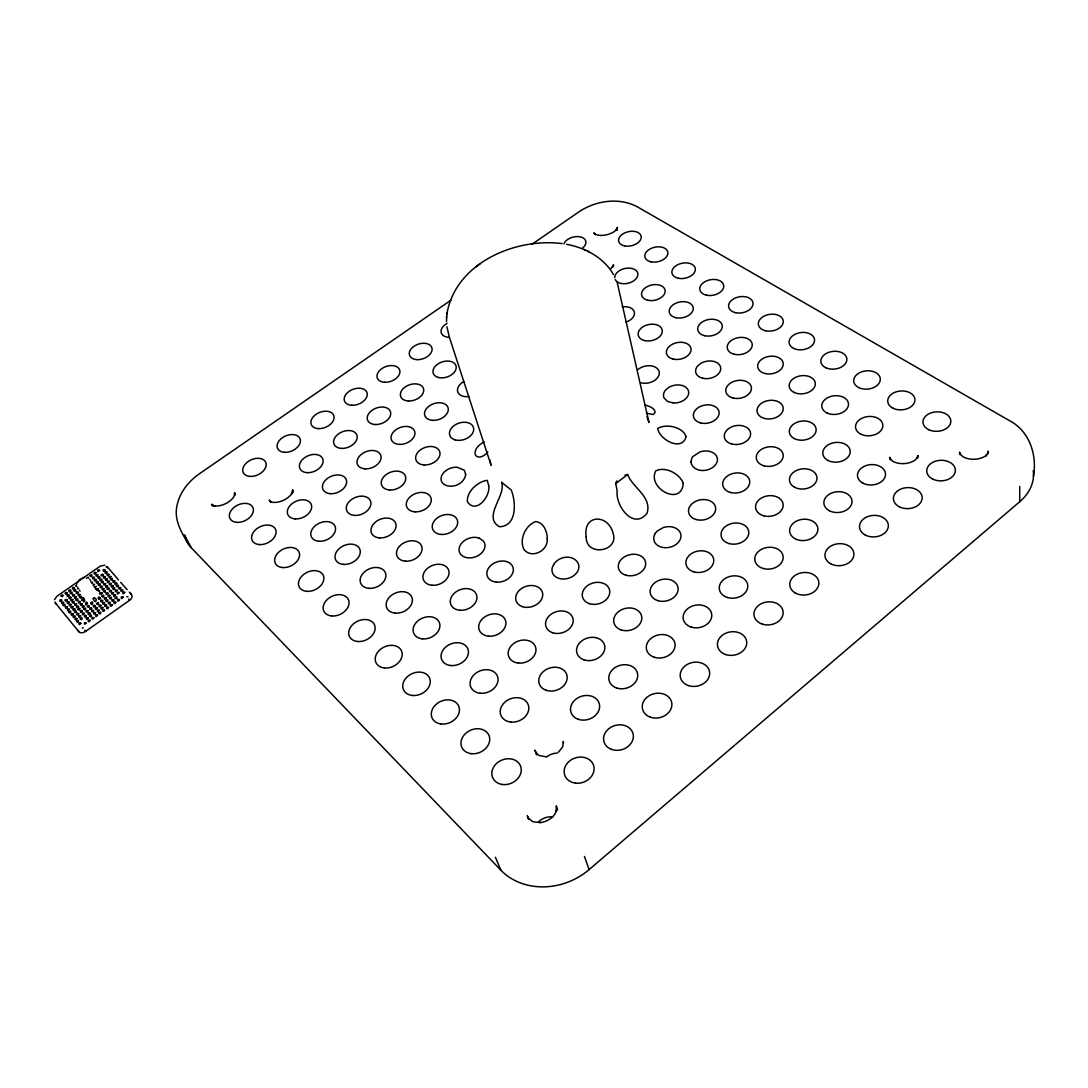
<?xml version="1.0" encoding="UTF-8"?>
<svg xmlns="http://www.w3.org/2000/svg" width="1088" height="1088" viewBox="0 0 1088 1088"><rect width="100%" height="100%" fill="white"/><g stroke="black" fill="none" stroke-linecap="round" stroke-linejoin="round"><path stroke-width="1.5" d="M917.769 456.321L917.769 455.518L917.483 458.143L918.122 455.886L915.742 459.544C909.908 464.345 898.715 465.038 892.337 460.999L889.549 457.681L890.501 459.816L889.875 457.273L889.998 458.062M292.767 490.865L292.482 490.13L293.066 492.293L292.794 490.022L291.652 493.952L292.196 492.946C288.646 499.011 279.154 503.39 272.218 502.248L269.742 501.418L271.619 502.289L269.253 500.072L270.096 501.418M1033.478 476.163C1037.231 454.811 1029.425 430.875 1009.338 420.566L637.867 207.128C619.63 197.037 596.156 200.41 579.251 211.643L531.814 244.378M988.149 451.914L988.19 451.112L987.986 453.737L988.38 452.2L985.701 455.967L986.639 455.138C980.56 460.074 969.408 460.646 962.771 456.62L959.63 453.288L960.296 454.702L959.562 452.091L959.834 453.696M96.478 589.274L97.118 590.05A2.734 1.496 18.7 0 0 97.607 590.58C103.251 592.81 95.894 588.268 97.145 590.05M446.515 321.626L446.638 316.486M446.828 314.378C455.07 263.228 515.032 237.51 562.129 243.603M446.502 318.022L446.95 312.868M84.252 599.053L83.613 598.291A2.734 1.482 18.8 0 1 83.803 598.822C81.668 604.234 86.89 601.514 83.599 598.291M79.438 590.308L80.077 591.138M690.88 461.815L692.281 456.974L699.978 451.901A13.342 9.629 -10.5 0 1 717.427 458.959A13.342 9.629 -10.5 0 1 701.583 470.478C696.81 470.288 691.682 467.187 690.962 462.155M686.093 436.628C682.122 451.969 659.682 439.96 657.669 428.55C665.312 423.436 682.448 426.564 686.025 436.383M624.961 475.13L627.626 474.504C632.645 487.941 652.419 496.903 646.979 513.414C633.406 530.21 615.618 506.178 617.1 491.205A29.852 5.807 88 0 0 615.672 483.63L615.699 483.494A13.763 10.023 -13.3 0 1 616.95 480.896M613.265 265.73L613.414 264.982L612.789 267.104L613.646 265.2L610.694 268.695M98.342 588.798L96.397 589.288M54.482 599.665L56.916 596.265L100.11 566.236L104.734 565.134M76.65 583.603L79.342 579.741L84.17 577.388M90.576 580.475L89.746 579.414M86.455 578.299L88.128 577.198L88.645 578.258M93.201 598.618C98.042 596.088 96.098 605.975 93.486 599.284A2.706 1.319 -89.5 0 0 93.201 598.631L94.438 597.761M94.248 586.976L96.288 586.296L95.078 587.982M77.806 587.561L77.71 588.703L78.758 588.812M95.622 589.084L98.26 588.554M558.348 752.284L562.741 746.803L563.285 741.431L563.557 742.927M487.846 451.955C485.112 455.464 478.108 460.034 475.17 454.539C474.11 448.678 479.645 444.353 484.201 441.782M82.362 628.198L83.191 627.64M627.626 474.504L615.672 483.63M184.266 534.67L191.338 547.849L500.915 870.237A62.859 53.978 -23.1 0 0 589.084 869.611L1019.742 501.718A58.398 41.779 -0.8 0 0 1033.246 470.655M65.103 600.127L65.96 599.651M101.021 575.09L101.85 574.614M82.878 597.91L81.586 600.073M480.121 263.813L475.823 266.995M55.094 602.616L78.826 631.693A5.426 3.658 -31.6 0 0 85.612 631.394L129.513 600.345A5.345 3.604 -30 0 0 131.43 594.524L130.669 593.246M450.894 300.22L199.77 473.525C188.7 481.141 179.493 492.483 176.963 505.934C173.74 519.819 181.696 532.807 188.455 544.204M90.794 582.026L92.548 581.985L91.814 583.358M82.878 597.91L82.919 599.529L81.682 600.195M84.47 622.853C89.801 621.887 81.6 626.334 85.381 622.526M76.718 584.8L75.616 586.065L76.854 586.568M92.983 584.079L94.547 584.446L93.133 585.793M126.806 596.768L127.949 596.714M540.219 822.623C547.958 821.739 554.853 816.653 556.648 810.152L556.254 811.376L556.294 805.786L557.614 809.635M501.65 482.338L511.238 489.994C516.038 501.976 517.276 526.048 499.596 526.782C484.364 518.527 500.752 500.602 502.058 488.594A28.75 18.632 11.9 0 0 501.65 482.338L501.813 482.324M540.45 822.582L532.943 821.753L528.251 818.122L528.673 818.734M546.135 756.799L539.186 755.521L536.234 753.454L537.254 754.433L534.861 750.135L536.574 754.868M566.549 244.31C585.262 247.697 603.84 257.611 613.455 274.557M644.654 404.899C648.625 406.082 654.255 407.524 655.18 412.23L653.208 414.542L646.449 413.222M587.656 251.178L588.812 251.736M583.97 249.478L585.086 249.995M102.068 592.974L99.878 592.661L99.593 593.722M99.606 593.735L101.388 594.388L102.082 592.987M106.991 566.481L118.524 579.931M120.673 582.366L127.133 589.669M129.282 592.103L131.43 594.524M595.313 234.559L593.83 232.927L595.626 234.45L594.483 233.798C600.073 237.306 611.701 234.872 616.76 229.446L615.971 230.302L617.481 227.256L617.1 230.262L616.923 228.426L617.046 229.187M78.01 630.428L78.826 631.693M84.796 630.129L85.612 631.394M128.738 599.053L129.513 600.345M212.364 504.995L211.97 504.302L213.207 506.124L211.589 504.451L215.206 506.07L214.037 505.838C220.837 506.994 230.234 502.588 233.934 496.618L234.886 492.932L234.954 495.203L234.45 493.027L234.967 494.523M527.204 815.646L528.999 819.4M495.394 857.262L500.915 870.237M594.755 233.539L595.054 234.26M646.979 416.772L648.978 422.498L617.222 282.513M527.53 816.34L528.727 819.427M584.446 856.46L589.084 869.611M683.25 483.29C681.537 507.117 646.748 488.131 655.765 470.859C665.23 466.154 679.51 473.498 683.21 483.126M613.074 265.336L613.197 266.098M446.923 326.781L449.262 336.831L491.069 465.31L489.899 459.979M1019.728 486.458L1019.742 501.718M55.923 603.894A5.331 3.509 -31.2 0 1 55.379 602.126M106.039 566.848A5.236 3.468 -29.8 0 1 107.766 567.759M538.574 821.794A15.082 12.947 -23.1 0 1 552.758 816.979M546.747 756.935A14.62 12.213 -20.5 0 1 557.178 753.073M191.338 547.849A51.299 34.748 -26.1 0 1 185.055 535.745M614.747 277.658A11.764 7.548 -13 0 1 630.945 268.26A11.764 7.548 -13 0 1 634.032 280.609A11.764 7.548 -13 0 1 615.223 279.562M563.938 243.807A11.397 7.113 -14.2 0 1 580.244 236.858A11.397 7.113 -14.2 0 1 582.774 247.846M468.901 396.535A12.172 8.187 -17.9 0 1 457.749 391.911A12.172 8.187 -17.9 0 1 463.733 381.589M637.84 369.648A12.539 8.568 -12.5 0 1 654.514 366.765A12.539 8.568 -12.5 0 1 657.329 377.998A12.539 8.568 -12.5 0 1 641.145 382.84M449.004 337.348A11.71 7.562 -17.8 0 1 441.075 332.03A11.71 7.562 -17.8 0 1 447.141 323.354M622.227 306.857A12.036 7.915 -13.1 0 1 634.318 312.025A12.036 7.915 -13.1 0 1 626.049 322.089M586.187 536.928C585.874 557.246 619.888 551.657 612.952 532.821C607.743 513.522 582.57 514.284 586.187 536.928M547.25 539.036C548.175 550.596 531.964 559.218 524.09 549.658C518.786 539.811 525.436 525.3 535.609 521.614C543.769 522.294 547.359 531.842 547.25 539.036M100.599 598.169C97.784 602.371 97.063 594.062 100.599 598.169M87.407 603.35C85.068 608.614 85.095 599.039 87.407 603.35M90.739 603.092C92.562 608.219 94.044 598.699 90.739 603.078M488.675 485.438C490.892 496.21 476.136 514.529 467.405 501.813C466.466 491.504 477.863 481.494 487.247 480.338L488.675 485.438M101.905 596.251C103.863 599.243 105.087 592.634 101.905 596.21M124.739 592.348C122.713 596.306 121.57 590.158 124.739 592.348M122.74 590.077C120.714 594.034 119.585 587.901 122.74 590.077M123.121 597.176C121.094 601.161 119.952 594.986 123.121 597.176M119.122 592.62C117.096 596.591 115.967 590.444 119.122 592.62M119.49 599.746C117.45 603.745 116.321 597.543 119.49 599.746M120.754 587.806C118.728 591.763 117.599 585.643 120.754 587.806M115.124 598.006C117.3 600.957 118.075 594.32 115.124 598.006M115.505 595.177C113.465 599.148 112.336 592.987 115.505 595.177M116.416 586.106C118.578 589.016 119.354 582.447 116.416 586.106M116.783 583.304C114.757 587.234 113.642 581.155 116.783 583.304M115.845 602.317C113.805 606.315 112.676 600.114 115.845 602.317M117.137 590.349C115.11 594.306 113.982 588.186 117.137 590.349M112.812 588.635C114.974 591.559 115.736 584.977 112.812 588.635M113.179 585.834C111.153 589.778 110.038 583.685 113.179 585.834M112.2 604.887C110.16 608.899 109.031 602.67 112.2 604.887M113.519 592.892C111.479 596.863 110.364 590.716 113.519 592.892M114.811 581.074C112.785 584.99 111.683 578.925 114.811 581.074M113.859 600.018C111.819 604.003 110.69 597.815 113.859 600.018M108.555 607.458C106.502 611.483 105.386 605.241 108.555 607.458M110.514 579.374C112.662 582.27 113.424 575.756 110.514 579.374M110.881 576.613C108.868 580.502 107.766 574.478 110.881 576.613M109.507 598.278C111.67 601.229 112.472 594.592 109.507 598.278M109.888 595.449C107.848 599.42 106.746 593.273 109.888 595.449M111.207 583.59C109.181 587.52 108.079 581.441 111.207 583.59M110.214 602.589C108.174 606.587 107.059 600.386 110.214 602.589M111.534 590.634C109.507 594.578 108.392 588.458 111.534 590.634M107.29 579.129C105.264 583.032 104.176 576.994 107.29 579.129M105.876 600.834C108.038 603.799 108.841 597.149 105.876 600.834M106.257 598.006C104.217 601.977 103.115 595.816 106.257 598.006M107.222 588.921C109.371 591.845 110.16 585.262 107.222 588.921M107.603 586.119C105.577 590.05 104.475 583.97 107.603 586.119M106.57 605.159C104.516 609.158 103.414 602.942 106.57 605.159M108.936 574.396C106.91 578.272 105.822 572.274 108.936 574.396M107.916 593.178C105.876 597.135 104.774 591.002 107.916 593.178M109.249 581.359C107.222 585.262 106.121 579.21 109.249 581.359M102.626 600.562C100.572 604.547 99.47 598.373 102.626 600.562M105.046 569.976C103.02 573.838 101.946 567.868 105.046 569.976M103.605 591.464C105.754 594.388 106.556 587.792 103.605 591.464M103.986 588.649C101.918 592.606 100.83 586.5 103.986 588.649M102.53 610.599C104.693 613.591 105.509 606.873 102.53 610.599M102.911 607.73C100.858 611.742 99.756 605.513 102.911 607.73M105.346 576.898C103.319 580.788 102.231 574.777 105.346 576.898M105.645 583.875C103.618 587.792 102.53 581.726 105.645 583.875M104.598 602.847C102.544 606.846 101.442 600.658 104.598 602.847M106.978 572.179C104.965 576.055 103.877 570.071 106.978 572.179M98.858 613.183C101.021 616.175 101.85 609.443 98.858 613.183M99.253 610.314C97.199 614.326 96.098 608.097 99.253 610.314M101.361 582.189C103.496 585.072 104.285 578.558 101.361 582.189M101.742 579.414C99.715 583.304 98.641 577.279 101.742 579.414M102.041 586.405C100.001 590.335 98.913 584.256 102.041 586.405M100.939 605.418C98.886 609.43 97.798 603.214 100.939 605.418M103.401 574.682C101.374 578.558 100.3 572.56 103.401 574.682M95.594 612.884C93.527 616.923 92.439 610.667 95.594 612.884M98.151 581.917C96.111 585.834 95.05 579.782 98.151 581.917M96.614 603.677C98.845 606.614 99.457 600.018 96.614 603.677M99.525 570.275C97.512 574.138 96.451 568.167 99.525 570.275M97.294 608.002C95.227 612 94.139 605.785 97.294 608.002M99.81 577.184C97.784 581.074 96.71 575.062 99.81 577.184M97.566 615.21C95.499 619.249 94.398 612.993 97.566 615.21M100.096 584.161C98.056 588.078 96.982 582.012 100.096 584.161M95.948 572.764C93.922 576.626 92.861 570.656 95.948 572.764M93.636 610.572C91.555 614.584 90.481 608.355 93.636 610.572M96.22 579.7C94.18 583.59 93.119 577.565 96.22 579.7M93.894 617.807C91.814 621.86 90.726 615.577 93.894 617.807M95.336 605.69C93.269 609.688 92.194 603.486 95.336 605.69M97.879 574.967C95.853 578.843 94.792 572.859 97.879 574.967M89.556 616.026C91.691 619.031 92.548 612.299 89.556 616.026M89.964 613.156C87.883 617.182 86.822 610.939 89.964 613.156M90.209 620.405C88.128 624.458 87.054 618.161 90.209 620.405M91.678 608.26C89.61 612.272 88.536 606.057 91.678 608.26M94.289 577.47C92.249 581.359 91.202 575.348 94.289 577.47M86.292 615.74C84.211 619.766 83.15 613.51 86.292 615.74M87.366 606.506C89.61 609.47 90.209 602.766 87.366 606.506M90.046 575.797C92.154 578.666 92.97 572.206 90.046 575.797M88.019 610.83C85.938 614.842 84.878 608.627 88.019 610.83M88.25 618.066C86.17 622.105 85.095 615.835 88.25 618.066M83.708 609.076C85.83 612.054 86.7 605.363 83.708 609.076M84.13 606.22C82.049 610.218 81.002 604.03 84.13 606.22M84.347 613.414C82.266 617.44 81.206 611.198 84.347 613.414M80.254 618.882C82.375 621.887 83.259 615.142 80.254 618.882M80.675 615.998C78.581 620.024 77.534 613.782 80.675 615.998M82.198 603.935C80.118 607.906 79.084 601.746 82.198 603.935M80.879 623.261C78.785 627.314 77.738 621.017 80.879 623.261M82.402 611.102C80.322 615.101 79.274 608.886 82.402 611.102M76.568 621.466C78.69 624.485 79.574 617.726 76.568 621.466M76.99 618.582C74.895 622.622 73.862 616.352 76.99 618.582M78.118 609.334C80.226 612.313 81.11 605.635 78.118 609.334M78.54 606.492C76.459 610.477 75.426 604.302 78.54 606.492M79.642 597.366C81.709 600.304 82.661 593.64 79.642 597.366M80.063 594.551C77.996 598.495 76.976 592.389 80.063 594.551M78.73 613.673C76.65 617.685 75.616 611.456 78.73 613.673M80.267 601.65C78.2 605.608 77.153 599.461 80.267 601.65M74.446 611.905C76.554 614.883 77.452 608.206 74.446 611.905M74.882 609.062C72.801 613.047 71.767 606.859 74.882 609.062M75.997 599.91C78.105 602.847 78.975 596.238 75.997 599.91M76.432 597.094C74.365 601.038 73.331 594.932 76.432 597.094M75.058 616.257C72.964 620.282 71.944 614.04 75.058 616.257M76.622 604.194C74.542 608.178 73.508 602.018 76.622 604.194M78.159 592.294C76.092 596.224 75.058 590.145 78.159 592.294M72.352 602.453C74.46 605.404 75.344 598.781 72.352 602.453M72.787 599.638C70.72 603.595 69.7 597.462 72.787 599.638M73.916 590.594C76.01 593.49 76.881 586.949 73.916 590.594M74.351 587.806C72.284 591.709 71.278 585.67 74.351 587.806M72.964 606.75C70.883 610.735 69.863 604.561 72.964 606.75M74.528 594.823C72.447 598.767 71.441 592.674 74.528 594.823M73.141 613.931C71.046 617.943 70.013 611.728 73.141 613.931M69.142 602.181C67.062 606.138 66.055 600.005 69.142 602.181M70.285 593.11C72.379 596.02 73.25 589.478 70.285 593.11M70.72 590.322C68.653 594.238 67.66 588.186 70.72 590.322M68.857 612.177C70.965 615.155 71.862 608.464 68.857 612.177M69.306 609.321C67.211 613.306 66.205 607.118 69.306 609.321M70.883 597.366C68.816 601.31 67.81 595.204 70.883 597.366M71.046 604.466C68.966 608.437 67.959 602.29 71.046 604.466M67.102 592.851C65.022 596.768 64.029 590.702 67.102 592.851M67.252 599.91C65.171 603.854 64.165 597.734 67.252 599.91M67.402 607.022C65.307 611.007 64.301 604.833 67.402 607.022M68.993 595.109C66.912 599.039 65.919 592.946 68.993 595.109M63.145 605.282C65.239 608.233 66.137 601.596 63.145 605.282M63.594 602.453C61.513 606.41 60.52 600.277 63.594 602.453M61.132 595.925C63.213 598.835 64.11 592.28 61.132 595.925M61.717 600.182C59.622 604.126 58.643 598.006 61.717 600.182M465.691 474.368C465.147 479.55 460.918 483.602 456.212 485.33A12.798 9.03 -19.4 0 1 441.048 478.434A12.798 9.03 -19.4 0 1 457.137 467.242L464.345 470.22L465.691 474.368M655.234 533.446L654.024 536.126A13.777 10.363 -12 0 0 666.781 547.686A13.777 10.363 -12 0 0 680.87 534.562A13.777 10.363 -12 0 0 663.163 527.598L657.247 531.012L655.234 533.446M553.724 564.468L552.405 567.188A13.722 10.39 -16.5 0 0 565.542 578.898A13.722 10.39 -16.5 0 0 578.408 563.91C573.811 553.874 558.851 555.886 553.724 564.468M673.431 402.995L667.583 401.458L664.047 397.95A12.77 8.854 -11.6 0 1 674.37 385.288A12.77 8.854 -11.6 0 1 688.718 392.999A12.77 8.854 -11.6 0 1 673.431 402.995M478.856 537.962L475.769 537.377A13.355 9.833 -19.8 0 0 459.122 548.447A13.355 9.833 -19.8 0 0 472.818 557.586A13.355 9.833 -19.8 0 0 484.677 543.32L483.453 541.022L478.856 537.962M399.242 444.407A12.39 8.432 -20.3 0 0 414.718 431.46A12.39 8.432 -20.3 0 0 395.012 430.413A12.39 8.432 -20.3 0 0 399.242 444.407M351.873 405.266A12.009 7.902 -21 0 0 367.078 392.904A12.009 7.902 -21 0 0 348.187 392.047A12.009 7.902 -21 0 0 351.873 405.266M424.116 464.957A12.594 8.731 -19.9 0 0 439.729 451.697A12.594 8.731 -19.9 0 0 419.587 450.541A12.594 8.731 -19.9 0 0 424.116 464.957M826.907 412.923A13.41 9.357 -6.3 0 0 848.368 405.634A13.41 9.357 -6.3 0 0 830.144 396.644A13.41 9.357 -6.3 0 0 826.907 412.923M860.921 434.194A13.695 9.656 -5 0 0 882.749 426.768A13.695 9.656 -5 0 0 863.913 417.438A13.695 9.656 -5 0 0 860.921 434.194M675.838 317.71A12.186 8.024 -11.5 0 0 693.246 308.013A12.186 8.024 -11.5 0 0 674.587 303.838A12.186 8.024 -11.5 0 0 675.838 317.71M651.073 261.841A11.71 7.426 -12.2 0 0 667.869 252.647A11.71 7.426 -12.2 0 0 650.066 248.948A11.71 7.426 -12.2 0 0 651.073 261.841M794.322 438.586A13.464 9.547 -7.1 0 0 815.986 431.229A13.464 9.547 -7.1 0 0 797.871 421.954A13.464 9.547 -7.1 0 0 794.322 438.586M828.05 460.496A13.75 9.86 -5.8 0 0 850.082 453.002A13.75 9.86 -5.8 0 0 831.354 443.374A13.75 9.86 -5.8 0 0 828.05 460.496M863.002 483.208A14.062 10.186 -4.3 0 0 885.428 475.565A14.062 10.186 -4.3 0 0 866.062 465.582A14.062 10.186 -4.3 0 0 863.002 483.208M764.17 465.854A13.532 9.751 -8.1 0 0 783.156 454.689A13.532 9.751 -8.1 0 0 761.926 449.099A13.532 9.751 -8.1 0 0 764.17 465.854M794.607 487.274A13.818 10.078 -6.7 0 0 816.843 479.699A13.818 10.078 -6.7 0 0 798.225 469.758A13.818 10.078 -6.7 0 0 794.607 487.274M647.945 300.288A11.968 7.779 -12.3 0 0 665.149 290.782A11.968 7.779 -12.3 0 0 646.952 286.77A11.968 7.779 -12.3 0 0 647.945 300.288M704.643 335.716A12.403 8.269 -10.6 0 0 722.255 325.802A12.403 8.269 -10.6 0 0 703.106 321.45A12.403 8.269 -10.6 0 0 704.643 335.716M734.4 354.307A12.634 8.527 -9.7 0 0 752.216 344.189A12.634 8.527 -9.7 0 0 732.578 339.646A12.634 8.527 -9.7 0 0 734.4 354.307M395.134 613.129A13.641 10.146 -23.4 0 0 412.148 598.033A13.641 10.146 -23.4 0 0 390.524 596.102A13.641 10.146 -23.4 0 0 395.134 613.129M765.163 373.538A12.879 8.786 -8.6 0 0 783.197 363.188A12.879 8.786 -8.6 0 0 763.028 358.455A12.879 8.786 -8.6 0 0 765.163 373.538M794.063 392.387A13.138 9.071 -7.5 0 0 815.17 385.22A13.138 9.071 -7.5 0 0 797.518 376.557A13.138 9.071 -7.5 0 0 794.063 392.387M459.789 610.259A13.736 10.363 -21 0 0 476.612 595.027A13.736 10.363 -21 0 0 454.471 593.082A13.736 10.363 -21 0 0 459.789 610.259M488.553 636.167A13.981 10.758 -20.4 0 0 505.526 620.514A13.981 10.758 -20.4 0 0 482.841 618.419A13.981 10.758 -20.4 0 0 488.553 636.167M928.744 429.706A13.94 9.738 -2.9 0 0 950.749 422.212A13.94 9.738 -2.9 0 0 931.165 412.842A13.94 9.738 -2.9 0 0 928.744 429.706M414.95 511.836A12.92 9.166 -20.8 0 0 430.998 498.005A12.92 9.166 -20.8 0 0 410.38 496.604A12.92 9.166 -20.8 0 0 414.95 511.836M688.418 685.576A14.838 12.036 -10.8 0 0 709.648 672.547A14.838 12.036 -10.8 0 0 686.718 664.754A14.838 12.036 -10.8 0 0 688.418 685.576M405.307 561.163A13.26 9.642 -22 0 0 421.818 546.72A13.26 9.642 -22 0 0 400.71 545.061A13.26 9.642 -22 0 0 405.307 561.163M830.538 563.679A14.511 11.002 -4.5 0 0 853.794 555.723A14.511 11.002 -4.5 0 0 833.993 544.653A14.511 11.002 -4.5 0 0 830.538 563.679M422.443 638.86A13.872 10.526 -23 0 0 439.606 623.342A13.872 10.526 -23 0 0 417.452 621.248A13.872 10.526 -23 0 0 422.443 638.86M502.574 784.516A15.11 12.512 -23.5 0 0 520.798 766.768A15.11 12.512 -23.5 0 0 496.237 763.749A15.11 12.512 -23.5 0 0 502.574 784.516M471.294 753.671A14.824 12.009 -24.1 0 0 489.342 736.44A14.824 12.009 -24.1 0 0 465.419 733.638A14.824 12.009 -24.1 0 0 471.294 753.671M441.211 723.996A14.552 11.546 -24.5 0 0 459.095 707.268A14.552 11.546 -24.5 0 0 435.785 704.657A14.552 11.546 -24.5 0 0 441.211 723.996M545.945 690.227A14.498 11.614 -18.6 0 0 567.202 677.443A14.498 11.614 -18.6 0 0 545.754 669.773A14.498 11.614 -18.6 0 0 545.945 690.227M725.805 654.582A14.742 11.778 -8.8 0 0 746.708 641.77A14.742 11.778 -8.8 0 0 723.724 634.277A14.742 11.778 -8.8 0 0 725.805 654.582M432.847 420.362A12.281 8.31 -19.1 0 0 448.038 407.633A12.281 8.31 -19.1 0 0 428.346 406.681A12.281 8.31 -19.1 0 0 432.847 420.362M259.311 544.571A12.92 8.908 -25.7 0 0 275.971 530.699A12.92 8.908 -25.7 0 0 256.238 529.176A12.92 8.908 -25.7 0 0 259.311 544.571M282.594 567.542A13.124 9.234 -25.6 0 0 299.431 553.316A13.124 9.234 -25.6 0 0 279.249 551.67A13.124 9.234 -25.6 0 0 282.594 567.542M306.707 591.328A13.342 9.561 -25.6 0 0 323.721 576.735A13.342 9.561 -25.6 0 0 303.062 574.954A13.342 9.561 -25.6 0 0 306.707 591.328M654.146 657.22A14.538 11.601 -12.6 0 0 675.077 644.531A14.538 11.601 -12.6 0 0 652.841 637.092A14.538 11.601 -12.6 0 0 654.146 657.22M379.481 537.894A13.042 9.302 -22.4 0 0 395.842 523.804A13.042 9.302 -22.4 0 0 375.21 522.294A13.042 9.302 -22.4 0 0 379.481 537.894M589.438 603.663A13.981 10.771 -15.4 0 0 609.783 591.6A13.981 10.771 -15.4 0 0 588.812 584.8A13.981 10.771 -15.4 0 0 589.438 603.663M438.396 377.482A11.982 7.929 -18.4 0 0 456.239 367.703A11.982 7.929 -18.4 0 0 439.171 363.215A11.982 7.929 -18.4 0 0 438.396 377.482M611.483 749.374A15.082 12.553 -15.9 0 0 633.366 735.882A15.082 12.553 -15.9 0 0 610.558 727.464A15.082 12.553 -15.9 0 0 611.483 749.374M343.4 564.386A13.192 9.438 -23.9 0 0 360.087 550.052A13.192 9.438 -23.9 0 0 339.442 548.393A13.192 9.438 -23.9 0 0 343.4 564.386M691.138 627.082A14.443 11.356 -10.6 0 0 711.756 614.598A14.443 11.356 -10.6 0 0 689.452 607.444A14.443 11.356 -10.6 0 0 691.138 627.082M762.47 624.172A14.661 11.519 -7.1 0 0 783.088 611.578A14.661 11.519 -7.1 0 0 760.036 604.37A14.661 11.519 -7.1 0 0 762.47 624.172M450.758 665.543A14.13 10.934 -22.5 0 0 468.098 649.59A14.13 10.934 -22.5 0 0 445.386 647.333A14.13 10.934 -22.5 0 0 450.758 665.543M510.707 722.038A14.647 11.818 -21.3 0 0 528.374 705.146A14.647 11.818 -21.3 0 0 504.478 702.522A14.647 11.818 -21.3 0 0 510.707 722.038M621.18 629.938A14.253 11.179 -14.1 0 0 641.811 617.562A14.253 11.179 -14.1 0 0 620.228 610.463A14.253 11.179 -14.1 0 0 621.18 629.938M384.771 382.282A11.9 7.793 -19.9 0 0 399.718 370.124A11.9 7.793 -19.9 0 0 380.841 369.362A11.9 7.793 -19.9 0 0 384.771 382.282M455.192 439.892A12.471 8.595 -18.6 0 0 473.715 429.556A12.471 8.595 -18.6 0 0 455.845 424.483A12.471 8.595 -18.6 0 0 455.192 439.892M408.422 401.01A12.09 8.051 -19.5 0 0 423.49 388.579A12.09 8.051 -19.5 0 0 404.206 387.722A12.09 8.051 -19.5 0 0 408.422 401.01M625.627 575.117A13.872 10.567 -13.6 0 0 645.687 563.244A13.872 10.567 -13.6 0 0 624.662 556.702A13.872 10.567 -13.6 0 0 625.627 575.117M657.764 600.617A14.144 10.962 -12.2 0 0 678.11 588.445A14.144 10.962 -12.2 0 0 656.458 581.604A14.144 10.962 -12.2 0 0 657.764 600.617M678.354 278.256A11.9 7.643 -11.4 0 0 695.354 268.872A11.9 7.643 -11.4 0 0 677.117 265.037A11.9 7.643 -11.4 0 0 678.354 278.256M624.607 245.915A11.506 7.208 -12.9 0 0 641.213 236.898A11.506 7.208 -12.9 0 0 623.846 233.362A11.506 7.208 -12.9 0 0 624.607 245.915M735.597 312.691A12.335 8.119 -9.8 0 0 752.991 302.926A12.335 8.119 -9.8 0 0 733.802 298.751A12.335 8.119 -9.8 0 0 735.597 312.691M702.671 378.243A12.702 8.69 -10.6 0 0 720.718 367.962A12.702 8.69 -10.6 0 0 701.107 363.242A12.702 8.69 -10.6 0 0 702.671 378.243M733.149 398.031A12.934 8.962 -9.5 0 0 751.414 387.532A12.934 8.962 -9.5 0 0 731.286 382.609A12.934 8.962 -9.5 0 0 733.149 398.031M829.26 510.68A14.117 10.418 -5.2 0 0 851.89 502.955A14.117 10.418 -5.2 0 0 832.633 492.646A14.117 10.418 -5.2 0 0 829.26 510.68M412.27 695.463A14.294 11.111 -24.8 0 0 429.978 679.198A14.294 11.111 -24.8 0 0 407.252 676.777A14.294 11.111 -24.8 0 0 412.27 695.463M644.667 340.585A12.254 8.16 -12.4 0 0 662.293 330.738A12.254 8.16 -12.4 0 0 643.674 326.4A12.254 8.16 -12.4 0 0 644.667 340.585M932.702 479.074A14.334 10.282 -2 0 0 955.318 471.362A14.334 10.282 -2 0 0 935.15 461.312A14.334 10.282 -2 0 0 932.702 479.074M899.259 506.763A14.389 10.513 -2.7 0 0 922.08 498.97A14.389 10.513 -2.7 0 0 902.034 488.594A14.389 10.513 -2.7 0 0 899.259 506.763M700.59 422.933A13.015 9.139 -10.5 0 0 719.114 412.284A13.015 9.139 -10.5 0 0 699.013 407.157A13.015 9.139 -10.5 0 0 700.59 422.933M731.83 444.013A13.26 9.438 -9.4 0 0 750.57 433.119A13.26 9.438 -9.4 0 0 729.926 427.761A13.26 9.438 -9.4 0 0 731.83 444.013M706.52 295.202A12.118 7.874 -10.6 0 0 723.71 285.627A12.118 7.874 -10.6 0 0 705.01 281.629A12.118 7.874 -10.6 0 0 706.52 295.202M384.418 667.978A14.049 10.69 -25.1 0 0 401.948 652.161A14.049 10.69 -25.1 0 0 379.766 649.917A14.049 10.69 -25.1 0 0 384.418 667.978M250.05 476.408A12.376 8.228 -24.6 0 0 266.098 463.42A12.376 8.228 -24.6 0 0 247.194 462.25A12.376 8.228 -24.6 0 0 250.05 476.408M696.116 519.52A13.682 10.159 -10.5 0 0 715.632 508.014A13.682 10.159 -10.5 0 0 694.484 501.962A13.682 10.159 -10.5 0 0 696.116 519.52M728.974 543.538A13.967 10.513 -9.1 0 0 748.748 531.76A13.967 10.513 -9.1 0 0 726.988 525.436A13.967 10.513 -9.1 0 0 728.974 543.538M763.069 568.453A14.266 10.88 -7.5 0 0 783.115 556.376A14.266 10.88 -7.5 0 0 760.702 549.766A14.266 10.88 -7.5 0 0 763.069 568.453M330.412 493.68A12.634 8.677 -22.9 0 0 346.474 480.284A12.634 8.677 -22.9 0 0 326.74 478.992A12.634 8.677 -22.9 0 0 330.412 493.68M284.526 452.322A12.24 8.119 -23.3 0 0 300.274 439.552A12.24 8.119 -23.3 0 0 281.384 438.478A12.24 8.119 -23.3 0 0 284.526 452.322M354.525 515.413A12.838 8.99 -22.7 0 0 370.736 501.677A12.838 8.99 -22.7 0 0 350.567 500.276A12.838 8.99 -22.7 0 0 354.525 515.413M441.184 534.453A13.138 9.493 -20.3 0 0 457.382 520.268A13.138 9.493 -20.3 0 0 436.274 518.758A13.138 9.493 -20.3 0 0 441.184 534.453M765.626 330.766A12.566 8.364 -8.8 0 0 783.224 320.783A12.566 8.364 -8.8 0 0 763.545 316.431A12.566 8.364 -8.8 0 0 765.626 330.766M793.818 348.473A12.811 8.622 -7.8 0 0 814.395 341.51A12.811 8.622 -7.8 0 0 797.191 333.39A12.811 8.622 -7.8 0 0 793.818 348.473M480.162 693.246A14.389 11.356 -22 0 0 497.665 676.845A14.389 11.356 -22 0 0 474.382 674.41A14.389 11.356 -22 0 0 480.162 693.246M368.818 588.322A13.41 9.778 -23.7 0 0 385.655 573.621A13.41 9.778 -23.7 0 0 364.534 571.826A13.41 9.778 -23.7 0 0 368.818 588.322M795.206 592.933A14.579 11.261 -5.7 0 0 818.706 584.895A14.579 11.261 -5.7 0 0 799.027 573.458A14.579 11.261 -5.7 0 0 795.206 592.933M518.391 663.068A14.226 11.166 -19.6 0 0 535.527 646.979A14.226 11.166 -19.6 0 0 512.271 644.708A14.226 11.166 -19.6 0 0 518.391 663.068M375.17 424.524A12.199 8.16 -20.7 0 0 390.51 411.876A12.199 8.16 -20.7 0 0 371.226 410.924A12.199 8.16 -20.7 0 0 375.17 424.524M865.205 534.97A14.443 10.758 -3.5 0 0 888.243 527.095A14.443 10.758 -3.5 0 0 868.319 516.378A14.443 10.758 -3.5 0 0 865.205 534.97M389.613 489.981A12.702 8.854 -21.2 0 0 405.511 476.476A12.702 8.854 -21.2 0 0 385.356 475.211A12.702 8.854 -21.2 0 0 389.613 489.981M341.401 448.406A12.308 8.282 -21.9 0 0 357.027 435.54A12.308 8.282 -21.9 0 0 337.729 434.479A12.308 8.282 -21.9 0 0 341.401 448.406M357.571 641.498A13.804 10.295 -25.3 0 0 374.925 626.103A13.804 10.295 -25.3 0 0 353.274 624.022A13.804 10.295 -25.3 0 0 357.571 641.498M496.482 582.148A13.6 10.2 -19.1 0 0 512.965 567.202A13.6 10.2 -19.1 0 0 490.851 565.42A13.6 10.2 -19.1 0 0 496.482 582.148M522.39 606.655A13.845 10.581 -18.3 0 0 542.749 594.701A13.845 10.581 -18.3 0 0 522.444 587.942A13.845 10.581 -18.3 0 0 522.39 606.655M318.458 428.618A12.118 8.01 -22.2 0 0 333.934 416.051A12.118 8.01 -22.2 0 0 315.044 415.086A12.118 8.01 -22.2 0 0 318.458 428.618M693.695 571.812A14.049 10.73 -10.6 0 0 713.742 559.844A14.049 10.73 -10.6 0 0 692.036 553.262A14.049 10.73 -10.6 0 0 693.695 571.812M727.437 597.502A14.348 11.125 -8.9 0 0 747.755 585.222A14.348 11.125 -8.9 0 0 725.397 578.34A14.348 11.125 -8.9 0 0 727.437 597.502M365.106 468.846A12.498 8.554 -21.6 0 0 380.868 455.668A12.498 8.554 -21.6 0 0 361.148 454.512A12.498 8.554 -21.6 0 0 365.106 468.846M318.866 541.253A12.974 9.112 -24.1 0 0 335.376 527.286A12.974 9.112 -24.1 0 0 315.207 525.762A12.974 9.112 -24.1 0 0 318.866 541.253M236.79 522.362A12.716 8.609 -25.8 0 0 253.3 508.83A12.716 8.609 -25.8 0 0 233.988 507.43A12.716 8.609 -25.8 0 0 236.79 522.362M331.69 615.958A13.573 9.914 -25.4 0 0 348.867 600.984A13.573 9.914 -25.4 0 0 327.733 599.053A13.573 9.914 -25.4 0 0 331.69 615.958M858.935 387.682A13.342 9.166 -5.5 0 0 880.219 380.46A13.342 9.166 -5.5 0 0 861.873 371.756A13.342 9.166 -5.5 0 0 858.935 387.682M893.221 408.326A13.641 9.452 -4.2 0 0 914.858 400.969A13.641 9.452 -4.2 0 0 895.914 391.938A13.641 9.452 -4.2 0 0 893.221 408.326M825.819 367.744A13.07 8.881 -6.7 0 0 846.75 360.658A13.07 8.881 -6.7 0 0 828.988 352.254A13.07 8.881 -6.7 0 0 825.819 367.744M552.582 632.726A14.103 10.975 -17.4 0 0 573.213 620.473A14.103 10.975 -17.4 0 0 552.323 613.414A14.103 10.975 -17.4 0 0 552.582 632.726M583.916 659.804A14.362 11.397 -16.2 0 0 604.846 647.224A14.362 11.397 -16.2 0 0 583.331 639.839A14.362 11.397 -16.2 0 0 583.916 659.804M616.474 687.929A14.647 11.832 -14.9 0 0 637.718 675.022A14.647 11.832 -14.9 0 0 615.536 667.284A14.647 11.832 -14.9 0 0 616.474 687.929M578.068 719.222A14.783 12.063 -17.4 0 0 599.638 706.098A14.783 12.063 -17.4 0 0 577.524 698.061A14.783 12.063 -17.4 0 0 578.068 719.222M794.906 538.642A14.185 10.649 -6.3 0 0 817.741 530.849A14.185 10.649 -6.3 0 0 798.619 520.2A14.185 10.649 -6.3 0 0 794.906 538.642M417.166 359.638A11.805 7.684 -18.8 0 0 431.854 347.684A11.805 7.684 -18.8 0 0 412.991 347.018A11.805 7.684 -18.8 0 0 417.166 359.638M730.442 492.456A13.6 9.955 -9.2 0 0 749.686 481.127A13.6 9.955 -9.2 0 0 728.498 475.306A13.6 9.955 -9.2 0 0 730.442 492.456M763.64 515.766A13.886 10.295 -7.8 0 0 783.129 504.166A13.886 10.295 -7.8 0 0 761.328 498.086A13.886 10.295 -7.8 0 0 763.64 515.766M673.2 359.094A12.471 8.418 -11.5 0 0 691.03 349.044A12.471 8.418 -11.5 0 0 671.922 344.515A12.471 8.418 -11.5 0 0 673.2 359.094M764.687 418.499A13.192 9.248 -8.4 0 0 783.183 407.769A13.192 9.248 -8.4 0 0 762.498 402.628A13.192 9.248 -8.4 0 0 764.687 418.499M432.058 585.262A13.491 9.996 -21.5 0 0 448.732 570.438A13.491 9.996 -21.5 0 0 427.108 568.657A13.491 9.996 -21.5 0 0 432.058 585.262M575.525 783.115A15.232 12.798 -19.1 0 0 593.518 765.177A15.232 12.798 -19.1 0 0 568.317 762.144A15.232 12.798 -19.1 0 0 575.525 783.115M295.147 518.908A12.77 8.799 -24.3 0 0 311.508 505.281A12.77 8.799 -24.3 0 0 291.774 503.88A12.77 8.799 -24.3 0 0 295.147 518.908M307.088 472.654A12.43 8.391 -23.2 0 0 323 459.585A12.43 8.391 -23.2 0 0 303.688 458.415A12.43 8.391 -23.2 0 0 307.088 472.654M650.325 717.169A14.96 12.294 -13.1 0 0 671.881 703.909A14.96 12.294 -13.1 0 0 649.006 695.817A14.96 12.294 -13.1 0 0 650.325 717.169"/></g></svg>
